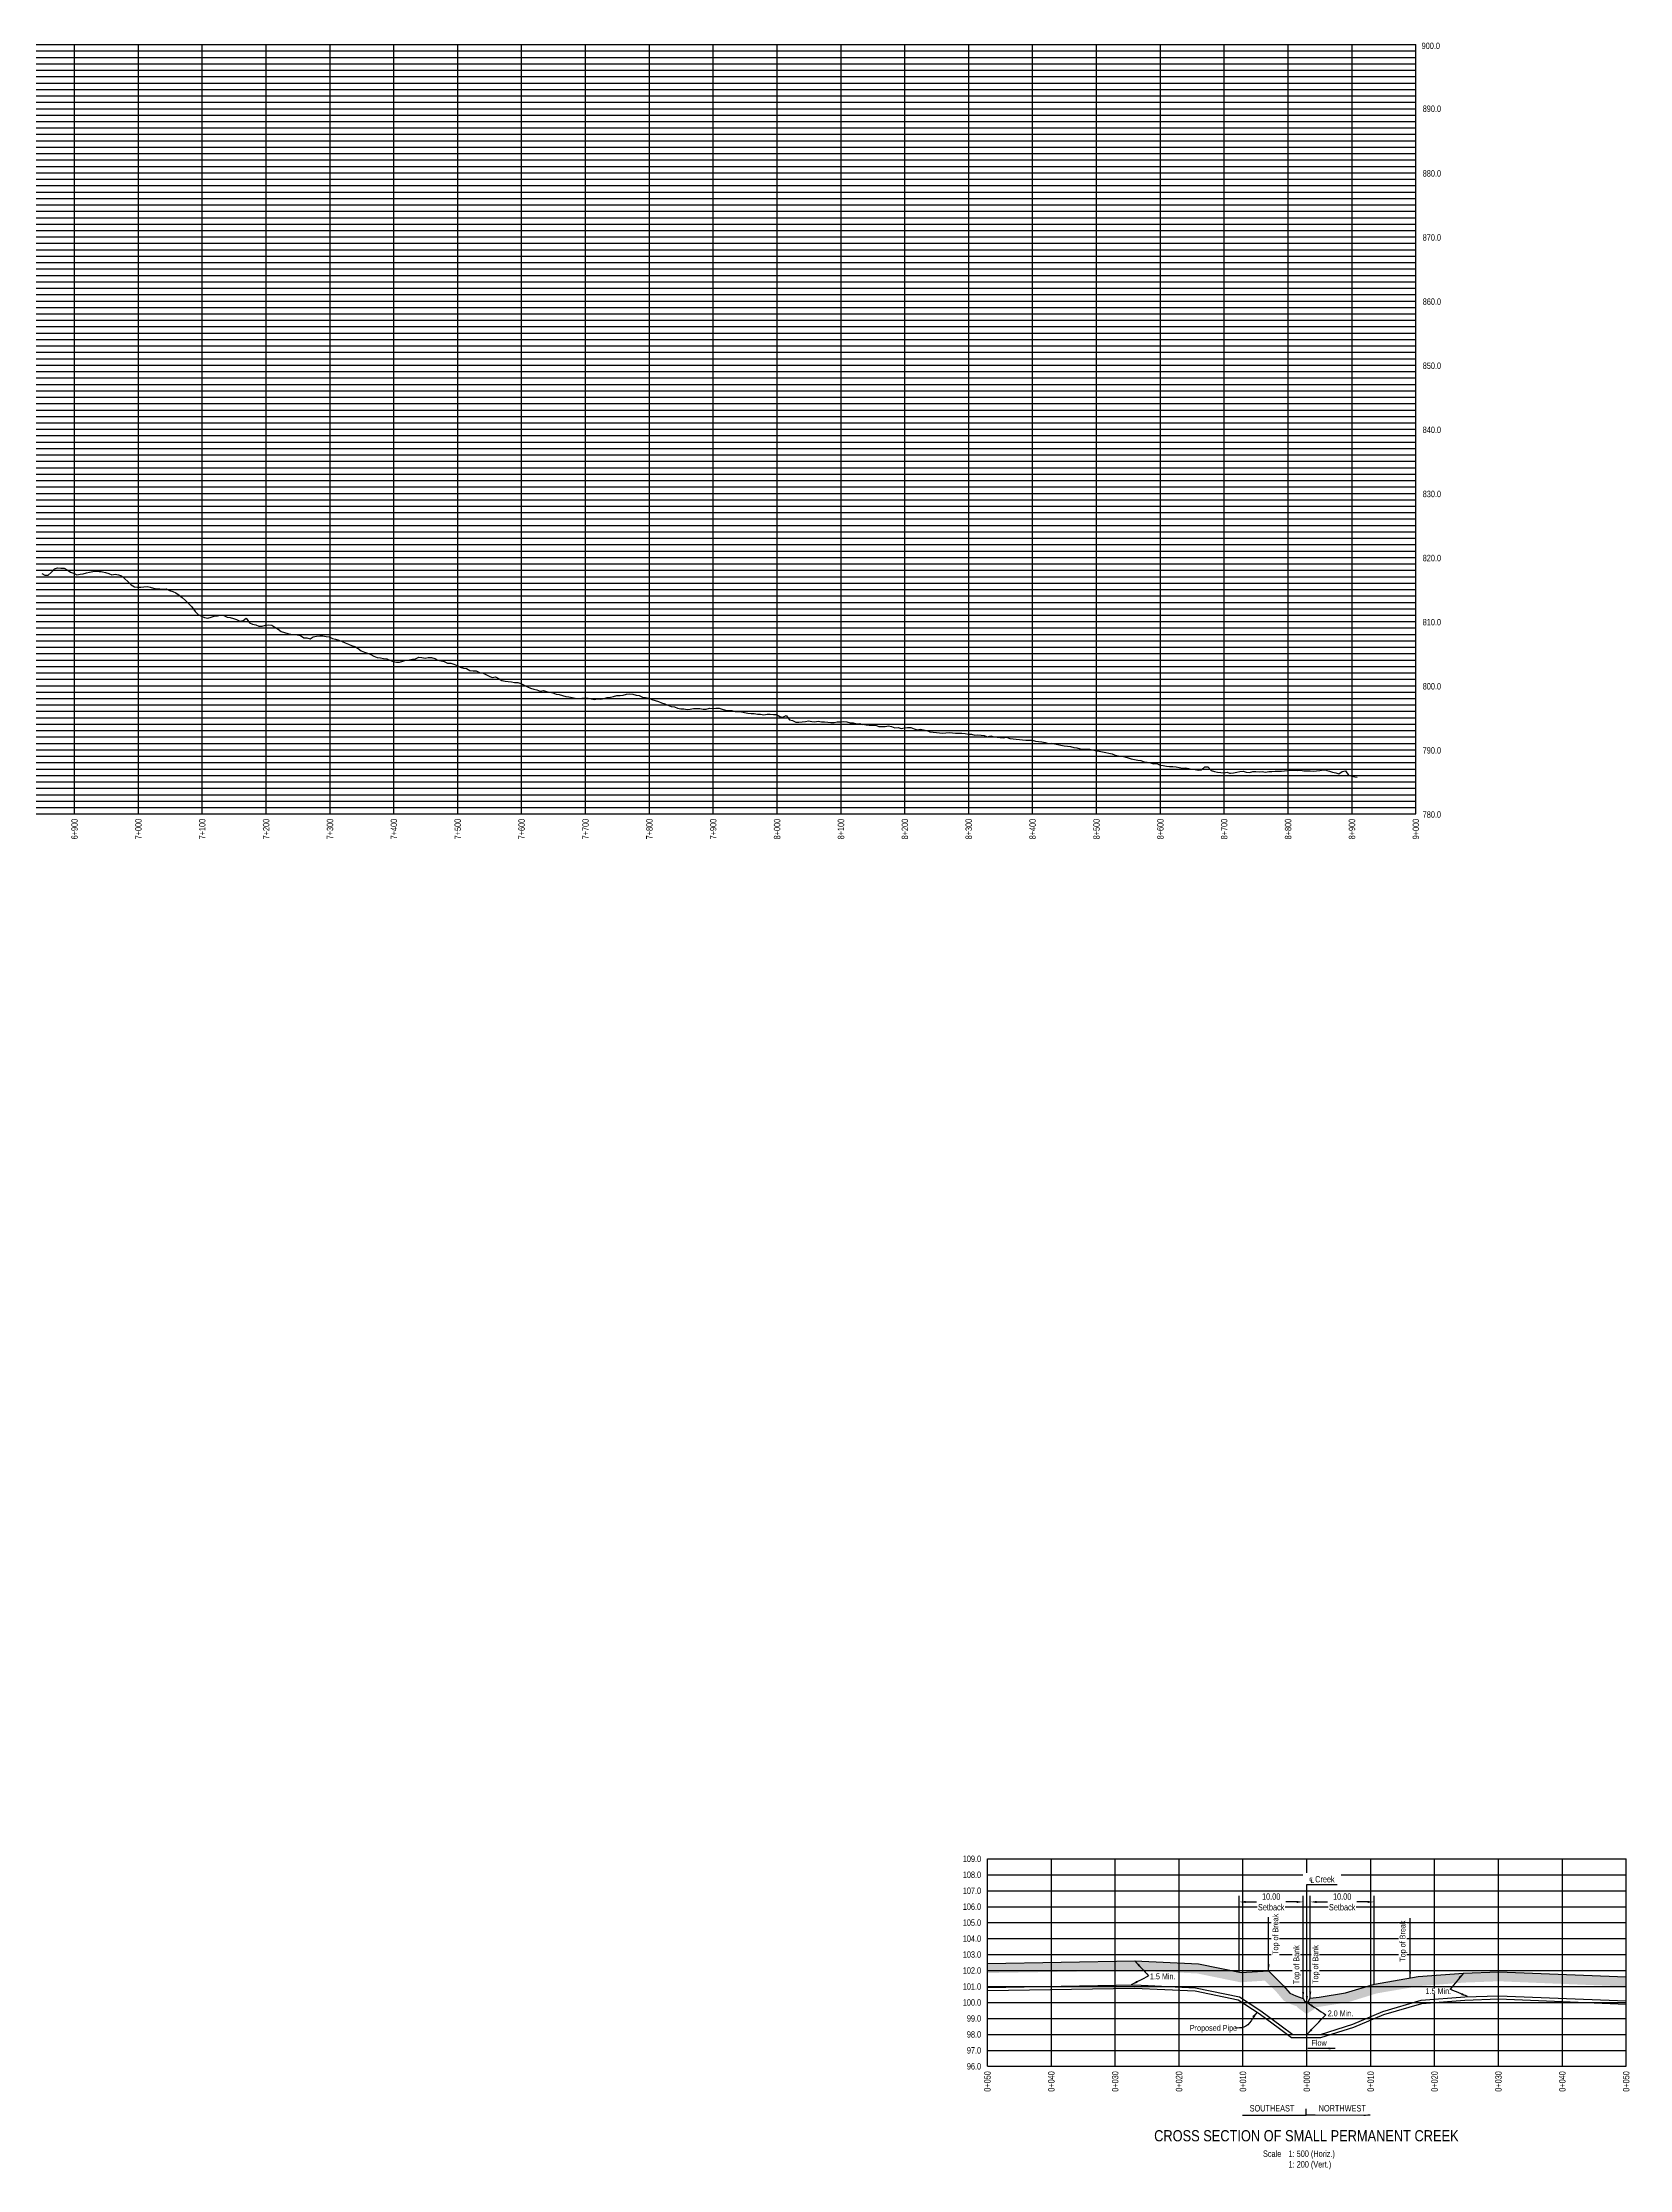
# Model space of a CAD drawing. Extents: x 521099 to 549685, y 6023217 to 6034691.
# Drawn here: x 541122 to 543605, y 6023356 to 6026685 of the extents above; entities that cross this region are included whole.
import ezdxf
from ezdxf.enums import TextEntityAlignment as Align

# ---------------------------------------------------------------- set-up
doc = ezdxf.new("R2010")
doc.units = 0
doc.header["$LTSCALE"] = 5
doc.header["$PDSIZE"] = 0.5
doc.linetypes.add('foc-TOPO', pattern=[1, 0.2, -0.8])
doc.layers.get('Defpoints').update_dxf_attribs({"color": 9})
for name, color, linetype in [('CG-NOTES', 7, 'Continuous'), ('DETAIL-T', 7, 'Continuous'), ('L-BD', 7, 'Continuous'), ('L-DETAIL-T', 3, 'Continuous'), ('P-CROSSINGS-GRID', 8, 'Continuous'), ('P-CROSSINGS-GROUND', 48, 'foc-TOPO'), ('P-CROSSINGS-LINE', 3, 'Continuous'), ('P-PROPOSED', 10, 'Continuous'), ('S-T7', 7, 'Continuous')]:
    doc.layers.add(name, color=color, linetype=linetype)
doc.styles.add('140', font='ARIALN.TTF', dxfattribs={"height": 15})
doc.styles.add('80', font='ARIALN.TTF', dxfattribs={"height": 10})
doc.styles.add('80CG', font='ARIALN.TTF', dxfattribs={"height": 10})
doc.styles.add('80L', font='ARIALN.TTF', dxfattribs={"height": 10})
doc.dimstyles.new('Compass 5 000', dxfattribs={"dimscale": 5, "dimtxt": 9, "dimasz": 2, "dimexe": 0.2, "dimexo": 0.0625, "dimgap": 0.5, "dimtad": 0, "dimtih": 1, "dimtoh": 1, "dimzin": 0, "dimdsep": 46, "dimtxsty": '80CG', "dimcen": 0.1, "dimse1": 1, "dimse2": 1, "dimclrd": 256, "dimclrt": 256, "dimaunit": 1, "dimadec": 4, "dimazin": 0, "dimtfac": 0.06, "dimtofl": 0, "dimtmove": 0, "dimatfit": 1, "dimfxl": 0.2, "dimtolj": 1, "dimtzin": 0, "dimlwd": -1, "dimarcsym": 0})

# ---------------------------------------------------------------- blocks, each defined once
blk = doc.blocks.new('*D736')
at = {"transparency": 16777216}
for p, q in [((543004.7, 6023774.3), (543021.7, 6023774.3)), ((543084.6, 6023774.3), (543067.6, 6023774.3))]:
    blk.add_line(p, q, dxfattribs=at)
at = {"linetype": 'Continuous', "transparency": 16777216}
for points in [[(543004.7, 6023775.9), (543004.7, 6023772.6), (542994.7, 6023774.3)], [(543084.6, 6023775.9), (543084.6, 6023772.6), (543094.6, 6023774.3)]]:
    blk.add_solid(points, dxfattribs=at)
at = {"layer": 'Defpoints', "color": 0, "linetype": 'Continuous', "transparency": 16777216}
for p in [(542994.7, 6023771.8), (543094.6, 6023774.3), (543094.6, 6023771.8)]:
    blk.add_point(p, dxfattribs=at)
at = {"linetype": 'Continuous', "transparency": 16777216, "insert": (543044.6, 6023774.3), "char_height": 10, "attachment_point": 5, "style": '80CG', "bg_fill": 3, "box_fill_scale": 1.1, "bg_fill_color": 256, "bg_fill_true_color": 13158600, "bg_fill_transparency": 0}
blk.add_mtext('\\A1;10.00\\PSetback', dxfattribs=at)
blk = doc.blocks.new('*D737')
at = {"transparency": 16777216}
for p, q in [((543115.7, 6023774.3), (543132.7, 6023774.3)), ((543195.6, 6023774.3), (543178.6, 6023774.3))]:
    blk.add_line(p, q, dxfattribs=at)
at = {"linetype": 'Continuous', "transparency": 16777216}
for points in [[(543115.7, 6023775.9), (543115.7, 6023772.6), (543105.7, 6023774.3)], [(543195.6, 6023775.9), (543195.6, 6023772.6), (543205.6, 6023774.3)]]:
    blk.add_solid(points, dxfattribs=at)
at = {"layer": 'Defpoints', "color": 0, "linetype": 'Continuous', "transparency": 16777216}
for p in [(543105.7, 6023760.8), (543205.6, 6023774.3), (543205.6, 6023760.8)]:
    blk.add_point(p, dxfattribs=at)
at = {"linetype": 'Continuous', "transparency": 16777216, "insert": (543155.7, 6023774.3), "char_height": 10, "attachment_point": 5, "style": '80CG', "bg_fill": 3, "box_fill_scale": 1.1, "bg_fill_color": 256, "bg_fill_true_color": 13158600, "bg_fill_transparency": 0}
blk.add_mtext('\\A1;10.00\\PSetback', dxfattribs=at)

msp = doc.modelspace()

# ---------------------------------------------------------------- linework, layer by layer
for p, q in [((542994.656, 6023664.195), (542994.656, 6023783.838)), ((543205.635, 6023645.575), (543205.635, 6023783.838))]:
    msp.add_line(p, q)
at = {"layer": 'CG-NOTES'}
msp.add_line((543099.423, 6023440.669), (543099.423, 6023450.663), dxfattribs=at)
at = {"layer": 'P-CROSSINGS-GRID'}
for p, q in [((534275.699, 6026681.471), (543271.032, 6026681.471)), ((534275.699, 6026671.437), (543271.032, 6026671.437)), ((534275.699, 6026661.402), (543271.032, 6026661.402)), ((541172.121, 6025477.296), (541172.121, 6026681.471)), ((541272.069, 6025477.296), (541272.069, 6026681.471)), ((541372.017, 6025477.296), (541372.017, 6026681.471)), ((541471.965, 6025477.296), (541471.965, 6026681.471)), ((541571.913, 6025477.296), (541571.913, 6026681.471)), ((541671.861, 6025477.296), (541671.861, 6026681.471)), ((541771.81, 6025477.296), (541771.81, 6026681.471)), ((541871.758, 6025477.296), (541871.758, 6026681.471)), ((541971.706, 6025477.296), (541971.706, 6026681.471)), ((542071.654, 6025477.296), (542071.654, 6026681.471)), ((542171.602, 6025477.296), (542171.602, 6026681.471)), ((542271.55, 6025477.296), (542271.55, 6026681.471)), ((542371.498, 6025477.296), (542371.498, 6026681.471)), ((542471.447, 6025477.296), (542471.447, 6026681.471)), ((542571.395, 6025477.296), (542571.395, 6026681.471)), ((542671.343, 6025477.296), (542671.343, 6026681.471)), ((542771.291, 6025477.296), (542771.291, 6026681.471)), ((542871.239, 6025477.296), (542871.239, 6026681.471)), ((542971.187, 6025477.296), (542971.187, 6026681.471)), ((543071.136, 6025477.296), (543071.136, 6026681.471)), ((543171.084, 6025477.296), (543171.084, 6026681.471)), ((543271.032, 6025477.296), (543271.032, 6026681.471)), ((534275.699, 6026651.367), (543271.032, 6026651.367)), ((534275.699, 6026641.332), (543271.032, 6026641.332)), ((534275.699, 6026631.297), (543271.032, 6026631.297)), ((534275.699, 6026621.263), (543271.032, 6026621.263)), ((534275.699, 6026611.228), (543271.032, 6026611.228)), ((534275.699, 6026601.193), (543271.032, 6026601.193)), ((534275.699, 6026591.158), (543271.032, 6026591.158)), ((534275.699, 6026581.123), (543271.032, 6026581.123)), ((534275.699, 6026571.089), (543271.032, 6026571.089)), ((534275.699, 6026561.054), (543271.032, 6026561.054)), ((534275.699, 6026551.019), (543271.032, 6026551.019)), ((534275.699, 6026540.984), (543271.032, 6026540.984)), ((534275.699, 6026530.95), (543271.032, 6026530.95)), ((534275.699, 6026520.915), (543271.032, 6026520.915)), ((534275.699, 6026510.88), (543271.032, 6026510.88)), ((534275.699, 6026500.845), (543271.032, 6026500.845)), ((534275.699, 6026490.81), (543271.032, 6026490.81)), ((534275.699, 6026480.776), (543271.032, 6026480.776)), ((534275.699, 6026470.741), (543271.032, 6026470.741)), ((534275.699, 6026460.706), (543271.032, 6026460.706)), ((534275.699, 6026450.671), (543271.032, 6026450.671)), ((534275.699, 6026440.636), (543271.032, 6026440.636)), ((534275.699, 6026430.602), (543271.032, 6026430.602)), ((534275.699, 6026420.567), (543271.032, 6026420.567)), ((534275.699, 6026410.532), (543271.032, 6026410.532)), ((534275.699, 6026400.497), (543271.032, 6026400.497)), ((534275.699, 6026390.462), (543271.032, 6026390.462)), ((534275.699, 6026380.428), (543271.032, 6026380.428)), ((534275.699, 6026370.393), (543271.032, 6026370.393)), ((534275.699, 6026360.358), (543271.032, 6026360.358)), ((534275.699, 6026350.323), (543271.032, 6026350.323)), ((534275.699, 6026340.288), (543271.032, 6026340.288)), ((534275.699, 6026330.254), (543271.032, 6026330.254)), ((534275.699, 6026320.219), (543271.032, 6026320.219)), ((534275.699, 6026310.184), (543271.032, 6026310.184)), ((534275.699, 6026300.149), (543271.032, 6026300.149)), ((534275.699, 6026290.114), (543271.032, 6026290.114)), ((534275.699, 6026280.08), (543271.032, 6026280.08)), ((534275.699, 6026270.045), (543271.032, 6026270.045)), ((534275.699, 6026260.01), (543271.032, 6026260.01)), ((534275.699, 6026249.975), (543271.032, 6026249.975)), ((534275.699, 6026239.94), (543271.032, 6026239.94)), ((534275.699, 6026229.906), (543271.032, 6026229.906)), ((534275.699, 6026219.871), (543271.032, 6026219.871)), ((534275.699, 6026209.836), (543271.032, 6026209.836)), ((534275.699, 6026199.801), (543271.032, 6026199.801)), ((534275.699, 6026189.767), (543271.032, 6026189.767)), ((534275.699, 6026179.732), (543271.032, 6026179.732)), ((534275.699, 6026169.697), (543271.032, 6026169.697)), ((534275.699, 6026159.662), (543271.032, 6026159.662)), ((534275.699, 6026149.627), (543271.032, 6026149.627)), ((534275.699, 6026139.593), (543271.032, 6026139.593)), ((534275.699, 6026129.558), (543271.032, 6026129.558)), ((534275.699, 6026119.523), (543271.032, 6026119.523)), ((534275.699, 6026109.488), (543271.032, 6026109.488)), ((534275.699, 6026099.453), (543271.032, 6026099.453)), ((534275.699, 6026089.419), (543271.032, 6026089.419)), ((534275.699, 6026079.384), (543271.032, 6026079.384)), ((534275.699, 6026069.349), (543271.032, 6026069.349)), ((534275.699, 6026059.314), (543271.032, 6026059.314)), ((534275.699, 6026049.279), (543271.032, 6026049.279)), ((534275.699, 6026039.245), (543271.032, 6026039.245)), ((534275.699, 6026029.21), (543271.032, 6026029.21)), ((534275.699, 6026019.175), (543271.032, 6026019.175)), ((534275.699, 6026009.14), (543271.032, 6026009.14)), ((534275.699, 6025999.105), (543271.032, 6025999.105)), ((534275.699, 6025989.071), (543271.032, 6025989.071)), ((534275.699, 6025979.036), (543271.032, 6025979.036)), ((534275.699, 6025969.001), (543271.032, 6025969.001)), ((534275.699, 6025958.966), (543271.032, 6025958.966)), ((534275.699, 6025948.931), (543271.032, 6025948.931)), ((534275.699, 6025938.897), (543271.032, 6025938.897)), ((534275.699, 6025928.862), (543271.032, 6025928.862)), ((534275.699, 6025918.827), (543271.032, 6025918.827)), ((534275.699, 6025908.792), (543271.032, 6025908.792)), ((534275.699, 6025898.757), (543271.032, 6025898.757)), ((534275.699, 6025888.723), (543271.032, 6025888.723)), ((534275.699, 6025878.688), (543271.032, 6025878.688)), ((534275.699, 6025868.653), (543271.032, 6025868.653)), ((534275.699, 6025858.618), (543271.032, 6025858.618)), ((534275.699, 6025848.584), (543271.032, 6025848.584)), ((534275.699, 6025838.549), (543271.032, 6025838.549)), ((534275.699, 6025828.514), (543271.032, 6025828.514)), ((534275.699, 6025818.479), (543271.032, 6025818.479)), ((534275.699, 6025808.444), (543271.032, 6025808.444)), ((534275.699, 6025798.41), (543271.032, 6025798.41)), ((534275.699, 6025788.375), (543271.032, 6025788.375)), ((534275.699, 6025778.34), (543271.032, 6025778.34)), ((534275.699, 6025768.305), (543271.032, 6025768.305)), ((534275.699, 6025758.27), (543271.032, 6025758.27)), ((534275.699, 6025748.236), (543271.032, 6025748.236)), ((534275.699, 6025738.201), (543271.032, 6025738.201)), ((534275.699, 6025728.166), (543271.032, 6025728.166)), ((534275.699, 6025718.131), (543271.032, 6025718.131)), ((534275.699, 6025708.096), (543271.032, 6025708.096)), ((534275.699, 6025698.062), (543271.032, 6025698.062)), ((534275.699, 6025688.027), (543271.032, 6025688.027)), ((534275.699, 6025677.992), (543271.032, 6025677.992)), ((534275.699, 6025667.957), (543271.032, 6025667.957)), ((534275.699, 6025657.922), (543271.032, 6025657.922)), ((534275.699, 6025647.888), (543271.032, 6025647.888)), ((534275.699, 6025637.853), (543271.032, 6025637.853)), ((534275.699, 6025627.818), (543271.032, 6025627.818)), ((534275.699, 6025617.783), (543271.032, 6025617.783)), ((534275.699, 6025607.748), (543271.032, 6025607.748)), ((534275.699, 6025597.714), (543271.032, 6025597.714)), ((534275.699, 6025587.679), (543271.032, 6025587.679)), ((534275.699, 6025577.644), (543271.032, 6025577.644)), ((534275.699, 6025567.609), (543271.032, 6025567.609)), ((534275.699, 6025557.575), (543271.032, 6025557.575)), ((534275.699, 6025547.54), (543271.032, 6025547.54)), ((534275.699, 6025537.505), (543271.032, 6025537.505)), ((534275.699, 6025527.47), (543271.032, 6025527.47)), ((534275.699, 6025517.435), (543271.032, 6025517.435)), ((534275.699, 6025507.401), (543271.032, 6025507.401)), ((534275.699, 6025497.366), (543271.032, 6025497.366)), ((534275.699, 6025487.331), (543271.032, 6025487.331)), ((534275.699, 6025477.296), (543271.032, 6025477.296))]:
    msp.add_line(p, q, dxfattribs=at)
at = {"layer": 'P-CROSSINGS-GRID', "color": 8}
for p, q in [((542600.697, 6023841.862), (543600.178, 6023841.862)), ((542600.697, 6023517.03), (542600.697, 6023841.862)), ((542700.645, 6023517.03), (542700.645, 6023841.862)), ((542800.593, 6023517.03), (542800.593, 6023841.862)), ((542900.541, 6023517.03), (542900.541, 6023841.862)), ((543000.489, 6023517.03), (543000.489, 6023841.862)), ((543100.438, 6023517.03), (543100.438, 6023841.862)), ((543200.386, 6023517.03), (543200.386, 6023841.862)), ((543300.334, 6023517.03), (543300.334, 6023841.862)), ((543400.282, 6023517.03), (543400.282, 6023841.862)), ((543500.23, 6023517.03), (543500.23, 6023841.862)), ((543600.178, 6023517.03), (543600.178, 6023841.862)), ((542600.697, 6023816.875), (543600.178, 6023816.875)), ((542600.697, 6023791.888), (543600.178, 6023791.888)), ((542600.697, 6023766.901), (543600.178, 6023766.901)), ((542600.697, 6023741.914), (543600.178, 6023741.914)), ((542600.697, 6023716.927), (543600.178, 6023716.927)), ((542600.697, 6023691.94), (543600.178, 6023691.94)), ((542600.697, 6023666.952), (543600.178, 6023666.952)), ((542600.697, 6023641.965), (543600.178, 6023641.965)), ((542600.697, 6023616.978), (543600.178, 6023616.978)), ((542600.697, 6023591.991), (543600.178, 6023591.991)), ((542600.697, 6023567.004), (543600.178, 6023567.004)), ((542600.697, 6023542.017), (543600.178, 6023542.017)), ((542600.697, 6023517.03), (543600.178, 6023517.03))]:
    msp.add_line(p, q, dxfattribs=at)
at = {"layer": 'P-CROSSINGS-LINE', "flags": 128}
msp.add_lwpolyline([(541120.699, 6025853.479), (541125.699, 6025851.157), (541130.699, 6025850.78), (541135.699, 6025854.899), (541140.699, 6025860.702), (541145.699, 6025862.408), (541150.699, 6025862.043), (541155.699, 6025861.79), (541160.699, 6025859.369), (541165.699, 6025855.885), (541170.699, 6025854.207), (541175.699, 6025851.676), (541180.699, 6025852.545), (541185.699, 6025853.064), (541190.699, 6025854.452), (541195.699, 6025855.564), (541200.699, 6025856.913), (541205.699, 6025857.404), (541210.699, 6025856.731), (541213.776, 6025856.653), (541215.699, 6025856.076), (541220.699, 6025855.383), (541225.699, 6025853.479), (541230.699, 6025851.458), (541235.699, 6025852.532), (541240.699, 6025851.68), (541245.699, 6025849.921), (541250.699, 6025845.473), (541255.699, 6025841.078), (541260.699, 6025836.014), (541265.699, 6025832.724), (541270.699, 6025832.366), (541275.699, 6025832.452), (541280.699, 6025832.914), (541285.699, 6025833.481), (541290.699, 6025832.413), (541295.699, 6025830.504), (541300.699, 6025829.843), (541305.699, 6025829.748), (541310.699, 6025829.149), (541315.699, 6025829.607), (541320.699, 6025826.809), (541325.699, 6025825.613), (541330.699, 6025823.138), (541335.699, 6025819.676), (541340.699, 6025816.05), (541345.699, 6025811.581), (541350.699, 6025806.68), (541355.699, 6025801.219), (541360.699, 6025793.851), (541365.699, 6025789.658), (541370.699, 6025786.644), (541375.699, 6025784.68), (541380.699, 6025783.89), (541385.699, 6025785.167), (541390.699, 6025786.606), (541395.699, 6025787.4), (541400.699, 6025788.158), (541405.699, 6025787.977), (541410.699, 6025785.318), (541415.699, 6025784.492), (541420.699, 6025783.241), (541425.699, 6025781.804), (541430.699, 6025779.162), (541435.865, 6025780.012), (541440.699, 6025783.448), (541445.699, 6025776.553), (541450.699, 6025774.215), (541455.699, 6025773.281), (541460.699, 6025770.996), (541465.699, 6025771.182), (541470.699, 6025772.639), (541475.699, 6025773.209), (541480.699, 6025772.884), (541485.699, 6025769.805), (541490.699, 6025766.218), (541495.699, 6025762.552), (541500.699, 6025761.135), (541505.699, 6025759.867), (541510.699, 6025758.409), (541515.699, 6025758.3), (541520.699, 6025757.8), (541525.699, 6025756.474), (541530.699, 6025752.887), (541535.699, 6025752.959), (541540.699, 6025751.47), (541545.699, 6025754.518), (541550.699, 6025755.649), (541555.699, 6025755.826), (541560.699, 6025756.13), (541565.699, 6025754.949), (541570.699, 6025754.237), (541575.699, 6025752.042), (541580.699, 6025750.752), (541585.699, 6025749.489), (541590.699, 6025747.252), (541595.699, 6025745.149), (541600.699, 6025743.181), (541605.699, 6025741.076), (541610.699, 6025739.46), (541615.699, 6025736.228), (541620.699, 6025732.501), (541625.699, 6025730.281), (541630.699, 6025728.889), (541635.699, 6025726.735), (541640.699, 6025724.019), (541645.699, 6025722.242), (541650.699, 6025721.344), (541655.699, 6025720.623), (541660.699, 6025719.985), (541665.699, 6025717.964), (541670.699, 6025716.051), (541675.699, 6025714.836), (541680.699, 6025714.654), (541685.699, 6025716.145), (541690.699, 6025717.757), (541695.699, 6025718.317), (541700.699, 6025719.341), (541705.699, 6025720.131), (541710.699, 6025722.415), (541715.699, 6025722.271), (541720.699, 6025721.146), (541725.699, 6025721.871), (541730.699, 6025722.094), (541735.699, 6025720.74), (541740.699, 6025717.903), (541745.699, 6025716.806), (541750.699, 6025715.681), (541755.699, 6025713.481), (541760.699, 6025713.117), (541765.699, 6025711.439), (541770.699, 6025709.799), (541775.699, 6025707.208), (541780.699, 6025705.398), (541785.699, 6025704.685), (541790.699, 6025701.939), (541795.699, 6025701.138), (541800.699, 6025701.283), (541805.699, 6025698.888), (541810.699, 6025697.949), (541815.699, 6025695.713), (541820.699, 6025693.106), (541825.699, 6025691.02), (541830.699, 6025691.927), (541835.699, 6025688.995), (541840.699, 6025685.925), (541845.699, 6025684.97), (541850.699, 6025684.504), (541855.699, 6025684.197), (541860.699, 6025683.224), (541865.699, 6025682.896), (541870.699, 6025681.45), (541875.699, 6025678.638), (541880.699, 6025676.005), (541885.699, 6025674.294), (541890.699, 6025672.498), (541895.699, 6025671.299), (541900.699, 6025669.665), (541905.699, 6025670.537), (541910.699, 6025669.066), (541915.699, 6025667.977), (541920.699, 6025666.891), (541925.699, 6025664.748), (541930.699, 6025664.309), (541935.699, 6025662.867), (541940.699, 6025660.836), (541945.699, 6025660.701), (541950.699, 6025659.306), (541955.699, 6025658.541), (541960.699, 6025658.185), (541965.699, 6025658.655), (541970.699, 6025659.056), (541975.699, 6025658.455), (541980.699, 6025657.155), (541985.699, 6025656.482), (541990.699, 6025657.236), (541995.699, 6025656.959), (542000.699, 6025658.073), (542005.699, 6025659.288), (542010.699, 6025659.776), (542015.699, 6025661.214), (542020.699, 6025662.727), (542025.699, 6025662.683), (542030.699, 6025663.185), (542035.699, 6025664.824), (542040.699, 6025665.197), (542045.699, 6025664.698), (542050.699, 6025663.348), (542055.699, 6025662.492), (542060.699, 6025660.041), (542065.699, 6025659.371), (542070.699, 6025658.504), (542075.699, 6025656.428), (542080.699, 6025654.841), (542085.699, 6025653.099), (542090.699, 6025651.011), (542095.699, 6025649.513), (542100.699, 6025647.271), (542105.699, 6025645.354), (542110.699, 6025644.832), (542115.699, 6025642.992), (542120.699, 6025641.857), (542125.699, 6025641.833), (542130.699, 6025640.69), (542135.699, 6025641.402), (542140.699, 6025642.094), (542145.699, 6025642.5), (542150.699, 6025642.101), (542155.699, 6025641.056), (542160.699, 6025641.484), (542165.699, 6025642.678), (542170.699, 6025642.103), (542175.699, 6025642.693), (542180.699, 6025642.907), (542185.699, 6025641.225), (542190.699, 6025639.425), (542195.699, 6025639.013), (542200.699, 6025639.275), (542205.699, 6025637.686), (542210.699, 6025637.578), (542215.699, 6025636.89), (542220.699, 6025635.989), (542225.699, 6025635.04), (542230.699, 6025634.271), (542235.699, 6025634.604), (542240.699, 6025633.44), (542245.699, 6025633.301), (542250.699, 6025632.462), (542255.699, 6025633.395), (542260.699, 6025633.208), (542265.699, 6025632.774), (542270.699, 6025633.002), (542275.699, 6025629.565), (542280.699, 6025628.55), (542285.699, 6025631.142), (542290.699, 6025624.609), (542295.699, 6025623.684), (542300.699, 6025620.925), (542305.699, 6025620.669), (542310.699, 6025621.303), (542315.699, 6025621.95), (542320.699, 6025622.792), (542325.699, 6025621.719), (542330.699, 6025621.187), (542335.699, 6025622.393), (542340.699, 6025621.245), (542345.699, 6025621.651), (542350.699, 6025620.832), (542355.699, 6025620.442), (542360.699, 6025620.293), (542365.699, 6025621.378), (542370.699, 6025621.256), (542375.699, 6025622.159), (542380.699, 6025621.413), (542385.699, 6025620.104), (542390.699, 6025619.715), (542395.699, 6025618.438), (542400.699, 6025618.585), (542404.816, 6025617.369), (542405.699, 6025617.559), (542410.699, 6025616.558), (542415.699, 6025616.067), (542420.699, 6025616.255), (542425.699, 6025615.99), (542430.699, 6025614.06), (542435.699, 6025614.191), (542440.699, 6025614.054), (542445.699, 6025614.912), (542450.699, 6025614.058), (542455.699, 6025612.253), (542460.699, 6025612.673), (542465.699, 6025610.875), (542470.699, 6025612.258), (542475.699, 6025612.308), (542480.699, 6025612.65), (542485.699, 6025610.514), (542490.699, 6025609.008), (542495.699, 6025609.878), (542500.699, 6025608.828), (542505.699, 6025607.716), (542510.699, 6025605.949), (542515.699, 6025605.027), (542520.699, 6025604.784), (542525.699, 6025604.1), (542530.699, 6025603.827), (542535.699, 6025604.093), (542540.699, 6025604.574), (542545.699, 6025604.025), (542550.699, 6025603.502), (542555.699, 6025603.653), (542560.699, 6025603.715), (542565.699, 6025603.258), (542570.699, 6025602.296), (542575.699, 6025601.925), (542580.699, 6025600.584), (542585.699, 6025601.233), (542590.699, 6025600.281), (542595.699, 6025600.001), (542600.699, 6025597.805), (542605.699, 6025599.287), (542610.699, 6025598.163), (542615.699, 6025597.559), (542620.699, 6025596.88), (542625.699, 6025596.225), (542630.699, 6025597.154), (542635.699, 6025595.547), (542640.699, 6025594.965), (542645.699, 6025594.512), (542650.699, 6025593.714), (542655.699, 6025593.142), (542660.699, 6025592.93), (542665.699, 6025592.679), (542670.699, 6025592.514), (542675.699, 6025591.269), (542680.699, 6025590.474), (542685.699, 6025589.955), (542690.699, 6025589.157), (542695.699, 6025587.639), (542700.699, 6025588.061), (542705.699, 6025586.963), (542710.699, 6025585.947), (542715.699, 6025584.73), (542720.699, 6025583.809), (542725.699, 6025583.348), (542730.699, 6025582.585), (542735.699, 6025581.336), (542740.699, 6025580.62), (542745.699, 6025579.261), (542750.699, 6025578.476), (542755.699, 6025578.48), (542760.699, 6025578.745), (542765.699, 6025577.356), (542770.699, 6025575.796), (542775.699, 6025575.555), (542780.699, 6025574.219), (542785.699, 6025573.65), (542790.699, 6025572.321), (542795.699, 6025571.304), (542800.699, 6025568.998), (542805.699, 6025568.315), (542810.699, 6025567.526), (542815.699, 6025566.558), (542820.699, 6025564.907), (542825.699, 6025563.661), (542830.699, 6025562.688), (542835.699, 6025561.305), (542840.699, 6025560.945), (542845.699, 6025558.691), (542850.699, 6025558.24), (542855.699, 6025557.252), (542860.699, 6025555.871), (542865.699, 6025556.119), (542870.699, 6025553.803), (542871.498, 6025553.401), (542875.699, 6025553.01), (542880.699, 6025551.908), (542885.699, 6025551.526), (542890.699, 6025551.279), (542895.699, 6025551.022), (542900.699, 6025549.775), (542905.699, 6025548.888), (542910.699, 6025549.431), (542912.96, 6025549.001), (542915.699, 6025548.322), (542920.699, 6025547.467), (542925.699, 6025547.055), (542930.699, 6025545.569), (542935.699, 6025546.157), (542940.699, 6025551.207), (542945.699, 6025551.137), (542950.699, 6025545.158), (542955.699, 6025543.696), (542960.699, 6025542.816), (542965.699, 6025541.851), (542970.699, 6025541.582), (542975.699, 6025542.889), (542979.389, 6025541.213), (542980.699, 6025541.168), (542985.699, 6025541.579), (542990.699, 6025542.784), (542995.699, 6025543.598), (543000.699, 6025544.023), (543005.699, 6025542.626), (543010.699, 6025542.074), (543015.699, 6025543.519), (543020.699, 6025543.681), (543025.699, 6025543.004), (543030.699, 6025543.766), (543035.699, 6025542.75), (543040.699, 6025543.488), (543045.699, 6025543.853), (543050.699, 6025544.19), (543055.699, 6025544.063), (543060.699, 6025544.237), (543065.699, 6025544.741), (543070.699, 6025545.234), (543075.699, 6025545.886), (543080.699, 6025545.52), (543085.699, 6025545.325), (543090.699, 6025545.798), (543095.699, 6025544.594), (543100.699, 6025544.781), (543105.699, 6025544.833), (543110.699, 6025544.244), (543115.699, 6025544.669), (543120.699, 6025545.179), (543125.699, 6025546.152), (543130.699, 6025546.221), (543131.884, 6025545.007), (543135.699, 6025544.139), (543140.699, 6025542.68), (543145.699, 6025541.706), (543150.699, 6025540.162), (543155.699, 6025543.519), (543160.699, 6025544.524), (543165.699, 6025537.723), (543170.699, 6025536.411), (543175.699, 6025535.118), (543179.355, 6025534.764)], dxfattribs=at)

# ---------------------------------------------------------------- texts
at = {"style": '80'}
for s, p in [('6+900', (541172.034, 6025469.632)), ('7+000', (541271.982, 6025469.632)), ('7+100', (541371.93, 6025469.632)), ('7+200', (541471.878, 6025469.632)), ('7+300', (541571.826, 6025469.632)), ('7+400', (541671.774, 6025469.632)), ('7+500', (541771.723, 6025469.632)), ('7+600', (541871.671, 6025469.632)), ('7+700', (541971.619, 6025469.632)), ('7+800', (542071.567, 6025469.632)), ('7+900', (542171.515, 6025469.632)), ('8+000', (542271.463, 6025469.632)), ('8+100', (542371.411, 6025469.632)), ('8+200', (542471.36, 6025469.632)), ('8+300', (542571.308, 6025469.632)), ('8+400', (542671.256, 6025469.632)), ('8+500', (542771.204, 6025469.632)), ('8+600', (542871.152, 6025469.632)), ('8+700', (542971.1, 6025469.632)), ('8+800', (543071.048, 6025469.632)), ('8+900', (543170.997, 6025469.632)), ('9+000', (543270.945, 6025469.632)), ('0+050', (542600.61, 6023509.366)), ('0+040', (542700.558, 6023509.366)), ('0+030', (542800.506, 6023509.366)), ('0+020', (542900.454, 6023509.366)), ('0+010', (543000.402, 6023509.366)), ('0+000', (543100.351, 6023509.366)), ('0+010', (543200.299, 6023509.366)), ('0+020', (543300.247, 6023509.366)), ('0+030', (543400.195, 6023509.366)), ('0+040', (543500.143, 6023509.366)), ('0+050', (543600.091, 6023509.366))]:
    msp.add_text(s, height=9.9948, rotation=90, dxfattribs=at).set_placement(p, align=Align.MIDDLE_RIGHT)
at = {"insert": (543133.051, 6023604.39), "char_height": 8.9953, "attachment_point": 1, "style": '80L'}
msp.add_mtext_dynamic_manual_height_columns('2.0 Min.', width=45.28725, gutter_width=44.977, heights=[0], dxfattribs=at)
at = {"layer": 'DETAIL-T', "insert": (543031.802, 6023385.237), "char_height": 9.99481, "attachment_point": 1, "style": '80L'}
msp.add_mtext_dynamic_manual_height_columns('Scale^I1: 500 (Horiz.)\\P^I1: 200 (Vert.)', width=216.99252, gutter_width=44.977, heights=[0], dxfattribs=at)
at = {"layer": 'L-DETAIL-T', "insert": (543099.703, 6023417.095), "char_height": 17.49093, "width": 476.61769, "attachment_point": 2, "rotation": 0, "style": '140'}
msp.add_mtext('CROSS SECTION OF SMALL PERMANENT CREEK', dxfattribs=at)
at = {"layer": 'S-T7', "style": '80'}
for s, p in [('900.0', (543308.714, 6026679.501)), ('890.0', (543310.382, 6026581.085)), ('880.0', (543310.382, 6026479.856)), ('870.0', (543310.382, 6026379.508)), ('860.0', (543310.382, 6026279.16)), ('850.0', (543310.382, 6026178.812)), ('840.0', (543310.382, 6026078.464)), ('830.0', (543310.382, 6025978.116)), ('820.0', (543310.382, 6025877.768)), ('810.0', (543310.382, 6025777.42)), ('800.0', (543310.382, 6025677.073)), ('790.0', (543310.382, 6025576.725)), ('780.0', (543310.382, 6025476.377)), ('109.0', (542590.702, 6023841.862)), ('108.0', (542590.702, 6023816.875)), ('107.0', (542590.702, 6023791.888)), ('106.0', (542590.702, 6023766.901)), ('105.0', (542590.702, 6023741.914)), ('104.0', (542590.702, 6023716.927)), ('103.0', (542590.702, 6023691.94)), ('102.0', (542590.702, 6023666.952)), ('101.0', (542590.702, 6023641.965)), ('100.0', (542590.702, 6023616.978)), ('99.0', (542590.702, 6023591.991)), ('98.0', (542590.702, 6023567.004)), ('97.0', (542590.702, 6023542.017)), ('96.0', (542590.702, 6023517.03))]:
    msp.add_text(s, height=9.9948, dxfattribs=at).set_placement(p, align=Align.MIDDLE_RIGHT)

# ---------------------------------------------------------------- leaders
at = {"path_type": 1}
for points in [[(543040.552, 6023666.553), (543040.552, 6023750.542)], [(543262.025, 6023655.332), (543262.025, 6023749.127)], [(542831.313, 6023681.978), (542852.645, 6023658.69)], [(542826.043, 6023644.843), (542852.645, 6023658.69)], [(543100.438, 6023616.978), (543130.251, 6023597.735)], [(543101.096, 6023567.408), (543130.251, 6023597.735)]]:
    msp.add_leader(points, dimstyle='Compass 5 000', override={"dimgap": 0.5, "dimtad": 0}, dxfattribs=at)
at = {"layer": 'CG-NOTES', "path_type": 1}
for points in [[(542999.474, 6023440.669), (543099.423, 6023440.669)], [(543199.371, 6023440.669), (543099.423, 6023440.669)]]:
    msp.add_leader(points, dimstyle='Compass 5 000', override={"dimgap": 0.5, "dimtad": 0}, dxfattribs=at)

# ---------------------------------------------------------------- next in the draw order: texts
at = {"char_height": 8.99533, "attachment_point": 1, "rotation": 90, "style": '80L', "bg_fill": 3, "box_fill_scale": 1.2, "bg_fill_color": 256, "bg_fill_transparency": 0}
for insert in [(543046.705, 6023691.415), (543245.763, 6023680.723)]:
    msp.add_mtext_dynamic_manual_height_columns('Top of Break', width=59.05663, gutter_width=44.977, heights=[0], dxfattribs=dict(at, insert=insert))
at = {"color": 3, "char_height": 9.9948, "style": '80', "bg_fill": 2}
for s, insert, width, attachment_point in [('SOUTHEAST', (543080.9, 6023456.341), 78.39065, 3), ('NORTHWEST', (543118.945, 6023456.341), 71.75921, 1)]:
    msp.add_mtext(s, dxfattribs=dict(at, insert=insert, width=width, attachment_point=attachment_point))
at = {"layer": 'L-BD', "insert": (543099.609, 6023814.85), "char_height": 9.99481, "width": 49.13968, "attachment_point": 1, "style": '80', "bg_fill": 2}
msp.add_mtext('\\pi4.2318;{\\fISOCPEUR|b0|i0|c0|p34;℄} Creek', dxfattribs=at)

# ---------------------------------------------------------------- next in the draw order: linework, layer by layer
msp.add_line((543100.464, 6023801.6), (543147.794, 6023801.6))

# ---------------------------------------------------------------- next in the draw order: leaders
at = {"path_type": 1}
for points in [[(543100.438, 6023616.978), (543100.464, 6023801.6)], [(543094.605, 6023623.303), (543094.605, 6023783.838)]]:
    msp.add_leader(points, dimstyle='Compass 5 000', override={"dimgap": 0.5, "dimtad": 0}, dxfattribs=at)

# ---------------------------------------------------------------- next in the draw order: texts
at = {"insert": (543079.486, 6023645.708), "char_height": 8.99533, "attachment_point": 1, "rotation": 90, "style": '80L', "bg_fill": 3, "box_fill_scale": 1.2, "bg_fill_color": 256, "bg_fill_transparency": 0}
msp.add_mtext_dynamic_manual_height_columns('Top of Bank', width=55.62662, gutter_width=44.977, heights=[0], dxfattribs=at)

# ---------------------------------------------------------------- next in the draw order: leaders
at = {"path_type": 1}
msp.add_leader([(543105.687, 6023623.653), (543105.687, 6023783.838)], dimstyle='Compass 5 000', override={"dimgap": 0.5, "dimtad": 0}, dxfattribs=at)

# ---------------------------------------------------------------- next in the draw order: texts
at = {"insert": (543109.309, 6023646.058), "char_height": 8.99533, "attachment_point": 1, "rotation": 90, "style": '80L', "bg_fill": 3, "box_fill_scale": 1.2, "bg_fill_color": 256, "bg_fill_transparency": 0}
msp.add_mtext_dynamic_manual_height_columns('Top of Bank', width=55.62662, gutter_width=44.977, heights=[0], dxfattribs=at)

# ---------------------------------------------------------------- next in the draw order: dimensions: what is measured, and where the dimension line sits
at = {"color": 6, "linetype": 'Continuous'}
dim = msp.add_aligned_dim(p1=(542994.656, 6023771.765), p2=(543094.605, 6023771.765), distance=2.486, text='10.00\\PSetback', dimstyle='Compass 5 000', override={"dimtfill": 1}, dxfattribs=at)
dim.commit()
dim.dimension.update_dxf_attribs({"geometry": '*D736', "text_midpoint": (543044.63, 6023774.25)})

# ---------------------------------------------------------------- next in the draw order: hatches: boundary and pattern name
at = {"layer": 'P-CROSSINGS-GROUND'}
h = msp.add_hatch(dxfattribs=at)
h.set_pattern_fill('EARTH', color=256, scale=2.498704, angle=45)
h.set_pattern_definition([(45, (-524.084, 3317.658), (0, 22.438998523), [15.86676802, -15.86676802]), (45, (-528.292, 3321.865), (0, 22.438998523), [15.86676802, -15.86676802]), (45, (-532.499, 3326.073), (0, 22.438998523), [15.86676802, -15.86676802]), (135, (-532.499, 3328.877), (-22.438998523, 0), [15.86676802, -15.86676802]), (135, (-528.292, 3333.085), (-22.438998523, 0), [15.86676802, -15.86676802]), (135, (-524.084, 3337.292), (-22.438998523, 0), [15.86676802, -15.86676802])])
h.paths.add_polyline_path([(542600.697, 6023678.025), (542831.313, 6023681.978), (542930.717, 6023677.278), (542997.426, 6023663.628), (543040.552, 6023666.553), (543064.137, 6023643.178), (543073.998, 6023631.578), (543083.412, 6023627.253), (543094.605, 6023623.303), (543097.004, 6023619.453), (543100.438, 6023616.978), (543102.33, 6023618.153), (543105.687, 6023623.653), (543119.813, 6023625.303), (543161.083, 6023631.803), (543206.373, 6023645.803), (543274.85, 6023657.528), (543345.328, 6023663.053), (543400.305, 6023665.103), (543600.178, 6023656.969), (543600.178, 6023641.964), (543400.28, 6023650.1), (543346.194, 6023648.083), (543276.704, 6023642.636), (543209.867, 6023631.191), (543164.481, 6023617.161), (543121.849, 6023610.447), (543114.679, 6023609.61), (543113.268, 6023607.299), (543099.817, 6023598.945), (543085.842, 6023609.018), (543084.66, 6023610.915), (543077.776, 6023613.344), (543064.725, 6023619.34), (543053.129, 6023632.98), (543034.809, 6023651.137), (542996.412, 6023648.533), (542928.849, 6023662.358), (542831.087, 6023666.98), (542600.697, 6023663.03)])

# ---------------------------------------------------------------- next in the draw order: linework, layer by layer
at = {"layer": 'P-CROSSINGS-LINE', "color": 3, "flags": 128}
msp.add_lwpolyline([(542600.697, 6023678.025), (542831.313, 6023681.978), (542930.717, 6023677.278), (542997.426, 6023663.628), (543040.552, 6023666.553), (543064.137, 6023643.178), (543073.998, 6023631.578), (543083.412, 6023627.253), (543094.605, 6023623.303), (543097.004, 6023619.453), (543100.438, 6023616.978), (543102.33, 6023618.153), (543105.687, 6023623.653), (543119.813, 6023625.303), (543161.083, 6023631.803), (543206.373, 6023645.803), (543274.85, 6023657.528), (543345.328, 6023663.053), (543400.305, 6023665.103), (543600.178, 6023656.969)], dxfattribs=at)
at = {"layer": 'P-PROPOSED'}
for points in [[(542600.697, 6023640.539), (542830.749, 6023644.483), (542926.048, 6023639.977), (542994.892, 6023625.89), (543028.668, 6023603.874), (543060.454, 6023580.236), (543078.248, 6023567.004), (543121.654, 6023567.004), (543172.409, 6023582.997), (543219.171, 6023602.993), (543279.487, 6023620.296), (543347.492, 6023625.627), (543400.241, 6023627.594), (543600.178, 6023619.458)], [(542600.782, 6023635.542), (542830.673, 6023639.483), (542925.425, 6023635.003), (542992.959, 6023621.184), (543025.81, 6023599.772), (543057.472, 6023576.226), (543076.593, 6023562.007), (543122.423, 6023562.007), (543174.146, 6023578.305), (543220.849, 6023598.275), (543280.38, 6023615.354), (543347.78, 6023620.637), (543400.233, 6023622.593), (543599.975, 6023614.464)]]:
    msp.add_lwpolyline(points, dxfattribs=at)

# ---------------------------------------------------------------- next in the draw order: dimensions: what is measured, and where the dimension line sits
at = {"color": 6, "linetype": 'Continuous'}
dim = msp.add_aligned_dim(p1=(543105.687, 6023760.793), p2=(543205.635, 6023760.793), distance=13.458, text='10.00\\PSetback', dimstyle='Compass 5 000', override={"dimtfill": 1}, dxfattribs=at)
dim.commit()
dim.dimension.update_dxf_attribs({"geometry": '*D737', "text_midpoint": (543155.661, 6023774.25)})

# ---------------------------------------------------------------- next in the draw order: texts
at = {"attachment_point": 1, "style": '80L', "bg_fill": 3, "bg_fill_color": 256, "bg_fill_transparency": 0}
for s, width, insert, char_height, box_fill_scale in [('1.5 Min.', 35.8688, (542854.865, 6023662.302), 8.9953, 1.1), ('1.5 Min.', 35.8688, (543286.065, 6023639.3), 8.9953, 1), ('\\pt80.958;Proposed Pipe', 67.24202, (542917.393, 6023581.63), 8.99533, 1.5)]:
    msp.add_mtext_dynamic_manual_height_columns(s, width=width, gutter_width=44.977, heights=[0], dxfattribs=dict(at, insert=insert, char_height=char_height, box_fill_scale=box_fill_scale))
at = {"insert": (543131.495, 6023558.167), "char_height": 8.9953, "attachment_point": 3, "rotation": 359.666704, "style": '80L', "bg_fill": 3, "box_fill_scale": 1.2, "bg_fill_color": 256, "bg_fill_transparency": 0}
msp.add_mtext_dynamic_manual_height_columns('Flow', width=21.74993, gutter_width=44.977, heights=[0], dxfattribs=at)

# ---------------------------------------------------------------- next in the draw order: leaders
at = {"path_type": 1}
for points in [[(543345.328, 6023663.053), (543324.473, 6023637.771)], [(543351.984, 6023626.168), (543324.473, 6023637.771)], [(543022.815, 6023601.724), (543001.809, 6023578.216), (542988.115, 6023576.535)], [(543144.488, 6023544.974), (543102.071, 6023545.129)]]:
    msp.add_leader(points, dimstyle='Compass 5 000', override={"dimgap": 0.5, "dimtad": 0}, dxfattribs=at)

doc.saveas('drawing.dxf')
